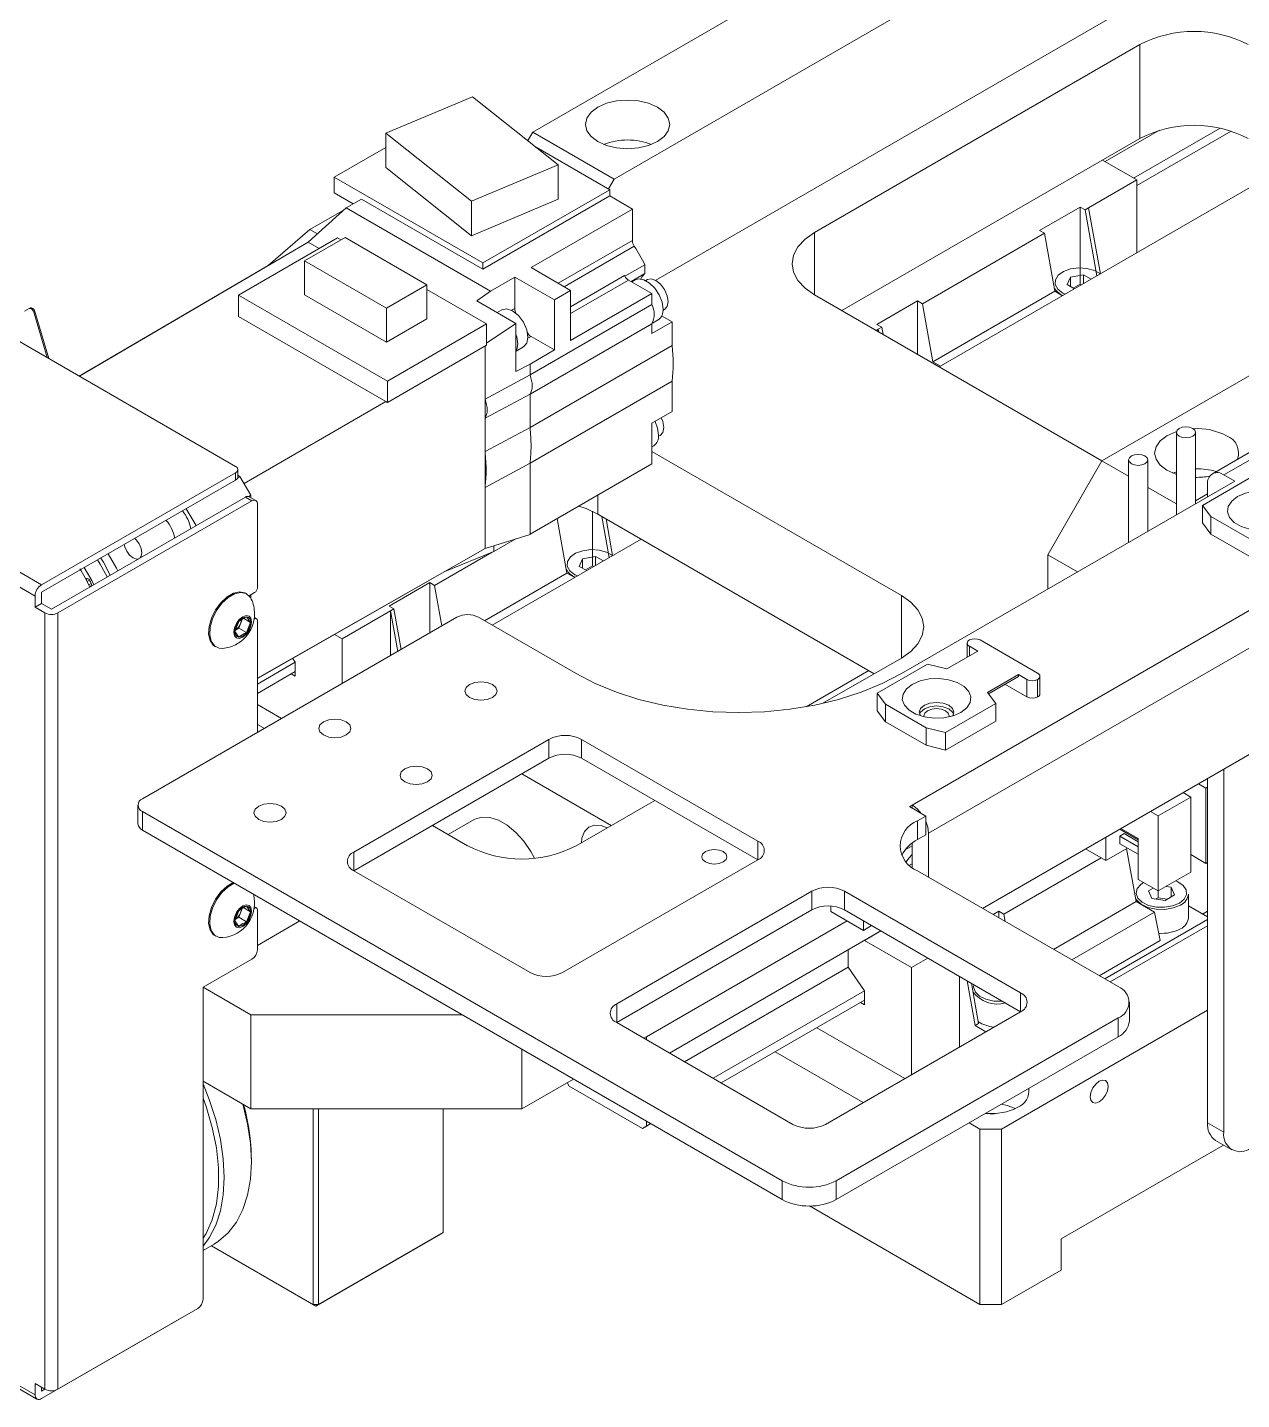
# Model space of a CAD drawing. Header units: millimetres. Extents: x 19 to 1667, y -46 to 1235.
# Drawn here: x 186.1 to 344.5, y 816.2 to 995.2 of the extents above; entities that cross this region are included whole.
import ezdxf

# ---------------------------------------------------------------- set-up
doc = ezdxf.new("R2010")
doc.units = ezdxf.units.MM
doc.header["$LTSCALE"] = 4

msp = doc.modelspace()

# ---------------------------------------------------------------- linework, layer by layer
at = {"color": 7, "linetype": 'Continuous', "lineweight": 18}
for p, q in [((252.045, 981.514), (294.472, 1006.006)), ((339.02, 1003.146), (268.086, 962.197)), ((262.652, 975.391), (305.078, 999.883)), ((288.815, 968.449), (331.241, 992.941)), ((331.241, 980.693), (331.241, 992.941)), ((232.879, 981.383), (244.205, 986.134)), ((255.373, 977.26), (244.205, 986.134)), ((244.047, 972.509), (232.879, 981.383)), ((232.879, 976.892), (232.879, 981.383)), ((251.408, 980.41), (252.045, 981.514)), ((252.045, 981.514), (262.652, 975.391)), ((292.352, 958.243), (331.241, 980.693)), ((333.808, 981.765), (326.717, 977.671)), ((341.71, 982.04), (330.429, 975.528)), ((343.168, 981.657), (330.852, 974.547)), ((343.169, 981.657), (330.852, 974.547)), ((226.165, 975.647), (232.879, 979.522)), ((262.086, 974.014), (252.474, 979.563)), ((244.047, 972.509), (255.373, 977.26)), ((255.373, 972.769), (255.373, 977.26)), ((326.362, 977.876), (330.852, 975.284)), ((245.54, 964.462), (226.165, 975.647)), ((226.165, 973.606), (226.165, 975.647)), ((232.879, 976.892), (244.047, 968.018)), ((262.652, 975.391), (261.914, 974.113)), ((330.852, 975.284), (324.559, 971.651)), ((330.852, 975.284), (330.852, 965.773)), ((228.634, 972.18), (226.165, 973.606)), ((262.086, 974.014), (245.54, 964.462)), ((262.086, 974.014), (262.086, 973.198)), ((346.798, 974.978), (305.08, 950.895)), ((227.715, 971.65), (229.695, 972.793)), ((229.695, 972.793), (245.54, 963.646)), ((244.047, 968.018), (255.373, 972.769)), ((244.047, 968.018), (244.047, 972.509)), ((245.54, 963.646), (262.086, 973.198)), ((265.056, 971.483), (262.086, 973.198)), ((323.463, 971.753), (318.16, 968.691)), ((324.1, 971.385), (323.463, 971.753)), ((323.463, 961.709), (323.463, 971.753)), ((222.766, 967.159), (227.715, 971.65)), ((222.985, 968.828), (227.44, 971.4)), ((227.715, 971.65), (246.53, 960.788)), ((265.056, 971.483), (251.833, 963.85)), ((265.056, 967.389), (265.056, 971.483)), ((324.559, 971.651), (324.1, 971.385)), ((324.1, 971.385), (325.649, 962.769)), ((324.559, 971.651), (326.109, 963.035)), ((217.539, 964.141), (222.983, 968.829)), ((222.983, 968.829), (223.975, 968.256)), ((288.815, 968.449), (288.815, 960.285)), ((318.796, 968.324), (302.886, 959.139)), ((318.16, 968.691), (318.796, 968.324)), ((320.157, 960.761), (318.796, 968.324)), ((397.27, 969.625), (340.702, 936.969)), ((398.77, 969.476), (342.202, 936.82)), ((192.923, 949.686), (222.769, 967.157)), ((213.65, 960.258), (226.59, 967.728)), ((222.294, 964.718), (227.562, 967.759)), ((222.769, 967.157), (222.766, 967.159)), ((222.766, 967.159), (222.766, 967.155)), ((222.769, 967.157), (224.185, 966.34)), ((226.59, 967.728), (227.049, 967.463)), ((238.239, 961.595), (227.562, 967.759)), ((265.056, 967.389), (255.379, 961.803)), ((265.297, 966.636), (256.152, 961.356)), ((232.971, 958.554), (222.294, 964.718)), ((222.294, 964.718), (222.294, 960.309)), ((192.886, 949.707), (217.539, 964.137)), ((217.578, 964.118), (217.539, 964.141)), ((217.539, 964.141), (217.539, 964.137)), ((217.539, 964.137), (217.574, 964.116)), ((245.54, 963.646), (245.54, 964.462)), ((251.833, 963.85), (256.995, 960.87)), ((256.995, 958.752), (264.02, 962.807)), ((264.069, 962.72), (266.683, 964.229)), ((264.867, 962.039), (266.683, 963.087)), ((266.683, 964.229), (266.683, 963.087)), ((322.186, 962.623), (323.889, 962.907)), ((324.908, 962.341), (323.889, 962.907)), ((323.889, 961.753), (323.889, 962.907)), ((326.292, 938.652), (368.718, 963.145)), ((232.971, 958.554), (238.239, 961.595)), ((238.239, 961.595), (238.239, 957.186)), ((238.239, 961.003), (246.035, 956.502)), ((249.712, 962.625), (246.53, 960.788)), ((254.874, 959.645), (249.712, 962.625)), ((249.712, 962.625), (249.712, 958.531)), ((264.552, 962.221), (256.995, 957.859)), ((267.602, 960.461), (264.552, 962.221)), ((265.42, 962.244), (264.967, 961.982)), ((266.997, 962.288), (266.788, 962.167)), ((321.76, 961.63), (322.186, 962.623)), ((321.76, 961.63), (322.736, 961.087)), ((322.186, 961.393), (322.186, 962.623)), ((323.463, 961.709), (322.558, 961.186)), ((323.638, 961.608), (323.463, 961.709)), ((233.095, 949.032), (213.65, 960.258)), ((213.65, 960.258), (213.65, 957.482)), ((222.294, 960.309), (232.971, 954.145)), ((246.53, 960.788), (244.762, 959.512)), ((244.762, 959.512), (249.858, 956.571)), ((256.995, 960.87), (254.874, 959.645)), ((254.874, 953.113), (254.874, 959.645)), ((256.995, 960.87), (256.995, 954.337)), ((256.995, 954.337), (267.602, 960.461)), ((267.602, 960.461), (267.602, 959.04)), ((326.291, 938.65), (288.815, 960.285)), ((302.25, 959.506), (296.947, 956.445)), ((301.543, 893.755), (415.741, 959.68)), ((302.886, 959.139), (302.25, 959.506)), ((302.25, 952.529), (302.25, 959.506)), ((320.157, 960.761), (304.247, 951.576)), ((321.164, 960.18), (320.157, 960.761)), ((321.175, 960.541), (321.509, 960.379)), ((185.752, 958.155), (186.377, 958.516)), ((186.377, 958.516), (186.519, 958.598)), ((187.095, 958.132), (186.954, 958.051)), ((186.954, 958.051), (188.718, 952.114)), ((187.095, 958.132), (188.918, 951.998)), ((213.65, 957.482), (232.883, 946.378)), ((232.971, 954.145), (232.971, 958.554)), ((248.029, 958.355), (247.398, 957.991)), ((249.712, 958.531), (249.293, 958.289)), ((267.602, 959.04), (251.692, 949.855)), ((270.218, 956.762), (268.864, 957.543)), ((269.037, 958.27), (269.247, 958.391)), ((302.886, 959.139), (304.247, 951.576)), ((213.296, 937.925), (181.9, 956.049)), ((232.971, 954.145), (238.239, 957.186)), ((246.035, 956.502), (233.095, 949.032)), ((249.858, 956.571), (246.035, 953.992)), ((246.035, 956.502), (246.035, 953.726)), ((249.858, 956.571), (249.858, 950.294)), ((251.692, 947.341), (267.602, 956.525)), ((270.218, 956.762), (267.602, 955.251)), ((267.602, 956.525), (267.602, 955.251)), ((267.65, 956.603), (268.42, 957.047)), ((270.218, 953.688), (270.218, 956.762)), ((297.124, 955.812), (296.843, 955.65)), ((296.947, 956.445), (297.583, 956.078)), ((297.583, 956.078), (297.124, 955.812)), ((297.124, 955.488), (297.124, 955.812)), ((297.124, 955.812), (297.189, 955.451)), ((297.755, 955.124), (297.583, 956.078)), ((417.862, 956.005), (303.664, 890.08)), ((251.404, 954.632), (251.824, 954.874)), ((251.824, 954.874), (254.874, 953.113)), ((246.035, 953.726), (233.095, 946.256)), ((245.823, 953.604), (245.823, 946.712)), ((249.879, 952.957), (250.829, 953.505)), ((270.218, 953.688), (251.692, 942.993)), ((254.874, 953.113), (251.692, 951.276)), ((249.858, 950.294), (251.692, 951.276)), ((251.692, 951.276), (251.692, 949.855)), ((304.247, 951.576), (305.254, 950.995)), ((233.095, 946.256), (233.095, 949.032)), ((251.692, 949.855), (245.823, 946.712)), ((251.692, 938.328), (270.218, 949.023)), ((270.218, 945.068), (270.218, 949.023)), ((245.823, 944.198), (251.692, 947.341)), ((245.823, 946.712), (245.823, 944.198)), ((251.692, 947.341), (251.692, 942.993)), ((232.883, 946.378), (214.39, 935.703)), ((232.883, 946.378), (233.095, 946.256)), ((270.218, 945.068), (267.602, 943.558)), ((245.823, 944.198), (245.823, 939.85)), ((267.602, 943.558), (267.602, 938.252)), ((155.172, 941.436), (187.982, 922.495)), ((251.692, 942.993), (245.823, 939.85)), ((268.452, 941.852), (268.662, 941.973)), ((336.002, 942.371), (336.002, 931.608)), ((338.502, 933.052), (338.502, 942.371)), ((187.133, 921.025), (154.323, 939.966)), ((245.823, 939.85), (245.823, 935.185)), ((267.602, 940.495), (267.835, 940.63)), ((267.602, 939.874), (300.129, 921.097)), ((310.738, 880.283), (414.326, 940.083)), ((245.823, 935.185), (251.692, 938.328)), ((251.692, 938.328), (251.692, 929.068)), ((267.602, 938.252), (251.692, 929.068)), ((319.221, 926.405), (326.292, 938.652)), ((326.292, 938.652), (329.779, 936.639)), ((329.779, 938.778), (329.779, 928.016)), ((332.279, 929.459), (332.279, 938.778)), ((187.982, 922.495), (213.296, 937.109)), ((187.982, 921.515), (213.296, 936.129)), ((213.296, 936.129), (213.296, 937.109)), ((213.579, 936.455), (213.862, 936.619)), ((213.589, 936.537), (213.589, 937.517)), ((213.862, 936.619), (213.589, 936.776)), ((213.862, 936.619), (215.276, 934.169)), ((343.616, 936.004), (300.129, 910.899)), ((339.408, 932.841), (345.985, 936.637)), ((342.202, 936.82), (343.616, 936.004)), ((215.276, 934.169), (214.993, 934.006)), ((215.276, 933.854), (215.276, 934.169)), ((245.823, 935.185), (245.823, 927.227)), ((260.531, 934.17), (260.531, 931.708)), ((332.279, 935.196), (336.002, 933.047)), ((338.502, 933.455), (340.08, 934.366)), ((340.08, 933.963), (340.08, 935.595)), ((214.569, 933.924), (189.254, 919.311)), ((190.103, 918.821), (215.417, 933.435)), ((208.134, 930.21), (206.861, 932.414)), ((215.417, 933.435), (214.569, 933.924)), ((215.917, 933.484), (215.069, 933.974)), ((216.124, 922.085), (216.124, 933.026)), ((340.505, 931.391), (339.408, 932.841)), ((339.408, 932.841), (339.408, 930.554)), ((256.517, 924.023), (255.241, 931.117)), ((259.824, 924.971), (259.824, 932.079)), ((260.531, 931.708), (296.591, 910.891)), ((261.042, 931.413), (262.01, 926.031)), ((261.608, 931.087), (262.469, 926.296)), ((339.408, 930.554), (340.505, 929.105)), ((345.808, 928.33), (340.505, 931.391)), ((340.505, 931.391), (340.505, 929.105)), ((251.692, 929.066), (245.823, 927.223)), ((251.692, 929.066), (251.692, 929.068)), ((345.808, 926.044), (340.505, 929.105)), ((245.823, 927.227), (216.124, 910.32)), ((245.823, 927.223), (245.819, 927.225)), ((245.823, 927.223), (245.823, 927.227)), ((266.188, 928.443), (246.75, 917.222)), ((249.859, 928.49), (246.96, 926.817)), ((246.96, 927.58), (246.96, 926.817)), ((246.741, 926.727), (239.247, 922.401)), ((246.96, 926.817), (240.596, 924.204)), ((258.12, 924.891), (258.546, 925.885)), ((258.546, 925.885), (260.249, 926.169)), ((258.546, 924.655), (258.546, 925.885)), ((261.268, 925.603), (260.249, 926.169)), ((260.249, 925.015), (260.249, 926.169)), ((323.105, 924.163), (319.221, 926.405)), ((319.221, 921.921), (319.221, 926.405)), ((240.592, 924.206), (216.124, 910.276)), ((240.592, 924.249), (240.592, 924.206)), ((240.592, 924.206), (240.596, 924.204)), ((240.596, 924.204), (240.596, 924.251)), ((256.517, 924.023), (245.743, 917.803)), ((257.524, 923.441), (256.517, 924.023)), ((257.536, 923.803), (257.869, 923.64)), ((258.12, 924.891), (259.097, 924.349)), ((259.824, 924.971), (258.918, 924.448)), ((259.999, 924.87), (259.824, 924.971)), ((193.989, 923.286), (193.792, 923.173)), ((194.236, 923.094), (193.929, 922.917)), ((194.457, 922.656), (194.152, 922.48)), ((194.454, 922.369), (194.261, 922.258)), ((238.61, 922.768), (233.307, 919.707)), ((239.247, 922.401), (238.61, 922.768)), ((238.61, 916.206), (238.61, 922.768)), ((239.247, 922.401), (240.196, 917.121)), ((187.133, 919.556), (187.133, 921.025)), ((187.133, 919.556), (187.982, 920.045)), ((187.982, 921.515), (187.982, 920.045)), ((187.982, 920.045), (189.254, 919.311)), ((214.73, 921.303), (214.589, 921.385)), ((215.044, 921.053), (215.771, 921.472)), ((215.276, 920.732), (215.276, 921.186)), ((300.129, 912.933), (300.129, 921.097)), ((188.406, 918.821), (187.133, 919.556)), ((188.406, 817.57), (188.406, 918.821)), ((190.103, 918.821), (190.103, 817.57)), ((242.146, 918.247), (201.134, 894.571)), ((214.219, 918.158), (215.236, 917.571)), ((215.236, 917.571), (214.726, 918.297)), ((215.771, 918.043), (215.705, 918.005)), ((215.771, 918.043), (215.715, 918.075)), ((216.021, 918.067), (215.735, 918.233)), ((233.484, 919.074), (227.191, 915.441)), ((233.307, 919.707), (233.944, 919.339)), ((233.944, 919.339), (233.484, 919.074)), ((233.484, 913.246), (233.484, 919.074)), ((233.484, 919.074), (234.434, 913.795)), ((234.893, 914.06), (233.944, 919.339)), ((257.702, 910.899), (244.974, 918.247)), ((213.195, 916.392), (213.705, 917.708)), ((213.195, 916.392), (213.705, 915.666)), ((213.271, 916.59), (213.709, 916.842)), ((213.709, 916.842), (214.151, 917.981)), ((213.709, 916.842), (214.726, 916.256)), ((215.236, 917.571), (214.726, 916.256)), ((216.124, 903.225), (216.124, 917.839)), ((210.589, 914.456), (210.73, 914.375)), ((226.2, 916.013), (227.191, 915.441)), ((227.191, 915.441), (227.191, 909.613)), ((308.71, 914.88), (308.71, 913.037)), ((310.099, 913.839), (309.003, 914.471)), ((309.003, 914.471), (309.003, 913.206)), ((310.417, 915.288), (317.912, 910.961)), ((221.074, 912.399), (220.729, 912.897)), ((300.129, 912.933), (289.904, 907.03)), ((306.068, 911.512), (310.099, 913.839)), ((221.074, 912.399), (216.124, 909.541)), ((221.074, 911.174), (216.124, 908.316)), ((221.074, 911.174), (216.124, 908.316)), ((220.544, 910.868), (221.074, 910.561)), ((221.074, 910.561), (221.074, 912.399)), ((287.733, 906.592), (295.886, 911.298)), ((296.982, 908.348), (303.558, 912.145)), ((303.558, 912.145), (306.068, 911.512)), ((315.402, 910.777), (311.372, 908.45)), ((311.501, 908.28), (315.402, 910.532)), ((313.634, 909.511), (316.498, 907.858)), ((316.498, 910.144), (315.402, 910.777)), ((315.402, 910.777), (315.402, 910.532)), ((316.498, 907.858), (316.498, 910.144)), ((317.912, 910.144), (317.912, 907.858)), ((318.205, 908.266), (318.205, 910.553)), ((298.078, 906.899), (296.982, 908.348)), ((296.982, 908.348), (296.982, 906.062)), ((311.372, 908.45), (312.468, 907.001)), ((219.271, 905.041), (216.124, 906.858)), ((296.982, 906.062), (298.078, 904.613)), ((303.381, 903.838), (298.078, 906.899)), ((298.078, 906.899), (298.078, 904.613)), ((312.468, 907.001), (305.892, 903.205)), ((312.468, 907.001), (312.468, 904.715)), ((217.037, 903.752), (216.124, 904.279)), ((303.381, 901.551), (298.078, 904.613)), ((305.892, 903.205), (303.381, 903.838)), ((303.381, 903.838), (303.381, 901.551)), ((312.468, 904.715), (305.892, 900.919)), ((254.167, 902.327), (228.711, 887.632)), ((254.167, 899.877), (254.167, 902.327)), ((281.39, 889.06), (258.409, 902.327)), ((258.409, 902.327), (258.409, 899.877)), ((305.892, 903.205), (305.892, 900.919)), ((303.381, 901.551), (305.892, 900.919)), ((254.167, 899.877), (228.711, 885.182)), ((281.39, 886.611), (258.409, 899.877)), ((342.202, 851.083), (342.202, 898.446)), ((262.296, 891.093), (250.623, 897.832)), ((340.08, 852.308), (340.08, 897.222)), ((333.646, 892.359), (337.888, 894.808)), ((336.894, 895.382), (337.888, 894.808)), ((337.888, 894.808), (337.888, 885.009)), ((339.868, 895.951), (338.874, 896.525)), ((340.08, 896.073), (339.868, 895.951)), ((339.868, 886.152), (339.868, 895.951)), ((200.548, 893.755), (200.548, 891.305)), ((267.961, 894.363), (257.702, 888.441)), ((301.189, 893.551), (301.543, 893.755)), ((303.311, 892.326), (301.189, 893.551)), ((301.543, 893.755), (301.543, 893.346)), ((201.134, 892.938), (284.572, 844.77)), ((201.134, 892.938), (201.134, 890.489)), ((244.407, 891.87), (241.013, 889.911)), ((302.25, 891.714), (303.311, 892.326)), ((302.25, 891.714), (302.25, 889.264)), ((303.311, 892.326), (303.311, 889.876)), ((332.651, 892.933), (333.646, 892.359)), ((333.646, 892.359), (333.646, 882.56)), ((201.134, 890.489), (284.572, 842.321)), ((243.56, 888.441), (238.958, 891.097)), ((302.25, 889.264), (303.311, 889.876)), ((303.664, 890.08), (303.664, 884.366)), ((326.787, 889.547), (326.787, 886.52)), ((328.62, 890.606), (331.029, 889.215)), ((331.029, 889.215), (328.62, 890.606)), ((328.625, 889.704), (329.191, 890.031)), ((328.625, 888.724), (328.625, 889.704)), ((331.029, 888.316), (328.625, 889.704)), ((331.029, 889.378), (328.761, 890.687)), ((331.029, 888.969), (329.191, 890.031)), ((331.029, 884.071), (331.029, 889.378)), ((228.711, 887.632), (228.711, 885.182)), ((281.39, 886.611), (281.39, 889.06)), ((300.625, 887.91), (301.543, 888.44)), ((301.543, 888.797), (301.543, 885.649)), ((324.17, 888.03), (324.17, 888.037)), ((326.787, 886.52), (324.17, 888.03)), ((326.787, 886.52), (329.615, 888.153)), ((331.029, 887.336), (328.625, 888.724)), ((330.763, 881.161), (329.516, 888.095)), ((255.935, 871.916), (281.39, 886.611)), ((301.211, 885.921), (301.543, 886.113)), ((326.186, 886.867), (313.493, 879.539)), ((337.888, 887.295), (339.868, 886.152)), ((340.08, 886.275), (339.868, 886.152)), ((228.711, 885.182), (251.692, 871.916)), ((328.413, 870.079), (302.25, 885.182)), ((333.646, 882.56), (331.029, 884.071)), ((333.646, 882.56), (337.888, 885.009)), ((288.461, 882.529), (263.006, 867.834)), ((288.461, 880.079), (288.461, 882.529)), ((315.685, 869.262), (292.704, 882.529)), ((292.704, 882.529), (292.704, 880.079)), ((332.985, 882.941), (332.357, 882.579)), ((332.816, 881.59), (332.357, 882.579)), ((333.611, 881.67), (333.611, 882.58)), ((335.324, 883.038), (334.652, 883.142)), ((335.324, 883.038), (335.782, 882.049)), ((335.324, 881.784), (335.324, 883.038)), ((214.219, 880.433), (215.236, 879.847)), ((215.236, 879.847), (214.726, 880.573)), ((216.021, 880.343), (215.735, 880.508)), ((290.936, 880.575), (290.936, 879.867)), ((330.763, 881.161), (319.989, 874.942)), ((333.135, 879.792), (330.763, 881.161)), ((334.529, 881.325), (332.816, 881.59)), ((333.611, 881.67), (333.335, 881.51)), ((334.805, 881.485), (333.611, 881.67)), ((334.529, 881.325), (335.782, 882.049)), ((337.57, 879.048), (337.57, 882.151)), ((337.57, 880.619), (340.08, 879.17)), ((213.195, 878.668), (213.705, 879.984)), ((213.195, 878.668), (213.705, 877.942)), ((213.271, 878.865), (213.709, 879.118)), ((213.709, 879.118), (214.151, 880.257)), ((213.709, 879.118), (214.726, 878.531)), ((215.236, 879.847), (214.726, 878.531)), ((215.771, 880.319), (215.705, 880.28)), ((215.771, 880.319), (215.715, 880.351)), ((216.124, 874.888), (216.124, 880.114)), ((216.124, 875.46), (221.646, 878.647)), ((221.646, 878.647), (216.124, 875.46)), ((288.461, 880.079), (263.006, 865.384)), ((293.058, 878.642), (266.549, 863.339)), ((293.058, 878.642), (266.895, 863.538)), ((290.936, 879.867), (295.179, 877.418)), ((315.685, 866.813), (292.704, 880.079)), ((295.179, 877.418), (295.179, 878.651)), ((312.857, 879.907), (312.123, 879.483)), ((313.493, 879.539), (312.857, 879.907)), ((312.857, 879.059), (312.857, 879.907)), ((313.493, 879.539), (313.663, 878.594)), ((333.135, 879.792), (322.361, 873.572)), ((326.655, 871.094), (340.08, 878.844)), ((333.135, 879.792), (333.893, 876.088)), ((340.08, 879.916), (339.434, 879.543)), ((297.45, 877.34), (269.873, 861.42)), ((295.179, 877.418), (296.247, 878.034)), ((297.45, 877.34), (295.32, 876.11)), ((327.362, 870.685), (340.08, 878.027)), ((210.589, 876.732), (210.73, 876.65)), ((295.32, 876.11), (301.437, 872.579)), ((333.893, 876.088), (325.948, 871.502)), ((209.053, 869.99), (215.417, 873.664)), ((293.199, 872.599), (293.199, 874.886)), ((303.566, 873.809), (301.437, 872.579)), ((293.199, 872.599), (271.854, 860.277)), ((295.32, 869.537), (293.199, 872.599)), ((301.437, 872.579), (301.437, 858.588)), ((209.053, 869.99), (209.053, 829.326)), ((215.276, 866.398), (209.053, 869.99)), ((307.73, 862.221), (307.73, 871.405)), ((308.695, 870.848), (309.746, 865.005)), ((310.206, 865.271), (309.261, 870.521)), ((295.32, 869.537), (275.566, 858.133)), ((295.32, 868.312), (276.627, 857.521)), ((295.32, 868.312), (276.627, 857.521)), ((294.79, 868.006), (295.32, 867.7)), ((295.32, 867.7), (295.32, 869.537)), ((315.685, 866.813), (315.685, 869.262)), ((329.877, 865.588), (329.877, 868.038)), ((215.276, 866.398), (242.865, 866.398)), ((215.276, 854.15), (215.276, 866.398)), ((263.006, 867.834), (263.006, 865.384)), ((290.229, 852.118), (315.685, 866.813)), ((313.21, 851.494), (340.08, 867.006)), ((263.006, 865.384), (285.987, 852.118)), ((300.588, 858.098), (289.108, 864.726)), ((291.643, 844.77), (328.413, 865.997)), ((310.206, 865.271), (309.746, 865.005)), ((309.746, 865.005), (311.15, 864.195)), ((328.413, 863.547), (328.413, 865.997)), ((266.895, 863.538), (266.895, 863.139)), ((291.643, 842.321), (328.413, 863.547)), ((250.631, 861.914), (250.631, 854.15)), ((295.168, 854.969), (283.687, 861.597)), ((215.276, 854.15), (209.053, 857.742)), ((257.356, 858.032), (250.631, 854.15)), ((256.818, 857.107), (256.552, 857.568)), ((266.364, 851.596), (256.818, 857.107)), ((250.631, 854.15), (215.276, 854.15)), ((223.408, 828.632), (223.408, 854.15)), ((224.115, 828.632), (224.115, 854.15)), ((240.378, 854.15), (240.378, 838.021)), ((267.434, 852.214), (266.364, 851.596)), ((266.895, 851.903), (266.364, 851.596)), ((266.895, 852.526), (266.895, 851.903)), ((267.434, 852.214), (266.895, 851.903)), ((308.958, 852.316), (310.382, 851.494)), ((340.08, 852.308), (342.202, 851.083)), ((310.382, 851.494), (313.21, 851.494)), ((310.382, 828.631), (310.382, 851.494)), ((313.21, 851.494), (313.21, 828.631)), ((341.116, 850.019), (343.237, 848.794)), ((342.151, 849.421), (320.988, 837.204)), ((215.347, 847.248), (215.347, 847.575)), ((284.572, 842.321), (284.572, 844.77)), ((291.643, 844.77), (291.643, 842.321)), ((288.132, 841.475), (310.382, 828.631)), ((223.761, 828.428), (240.025, 837.816)), ((240.378, 838.021), (224.115, 828.632)), ((240.378, 838.021), (240.025, 837.816)), ((154.323, 835.775), (187.133, 816.835)), ((209.053, 835.666), (210.479, 836.489)), ((210.138, 836.292), (223.408, 828.632)), ((210.138, 836.292), (223.761, 828.428)), ((320.988, 833.121), (320.988, 837.204)), ((154.572, 835.226), (187.382, 816.285)), ((313.21, 828.631), (320.988, 833.121)), ((224.115, 828.632), (223.408, 828.632)), ((223.408, 828.632), (223.761, 828.428)), ((223.761, 828.428), (224.115, 828.632)), ((313.21, 828.631), (310.382, 828.631)), ((187.982, 816.345), (206.225, 826.876)), ((190.103, 817.57), (208.346, 828.101)), ((206.247, 826.889), (206.225, 826.876)), ((206.225, 826.876), (206.225, 826.877)), ((187.133, 818.305), (188.406, 817.57)), ((187.133, 816.835), (187.133, 818.305)), ((187.982, 817.815), (187.982, 817.325)), ((188.406, 817.57), (187.982, 817.325))]:
    msp.add_line(p, q, dxfattribs=at)
at = {"color": 7, "linetype": 'Continuous', "lineweight": 18, "flags": 128}
for points in [[(268.309, 984.78), (267.17, 985.284), (265.843, 985.601), (264.42, 985.71), (262.996, 985.601), (261.67, 985.284), (260.531, 984.78), (259.657, 984.122), (259.107, 983.356), (258.92, 982.534), (259.107, 981.713), (259.657, 980.947), (260.531, 980.289), (261.67, 979.785), (262.996, 979.468), (264.42, 979.359), (265.843, 979.468), (267.17, 979.785), (268.309, 980.289), (269.183, 980.947), (269.732, 981.713), (269.92, 982.534), (269.732, 983.356), (269.183, 984.122), (268.309, 984.78)], [(288.815, 960.285), (287.571, 961.159), (286.647, 962.157), (286.078, 963.24), (285.886, 964.367), (286.078, 965.493), (286.647, 966.576), (287.571, 967.574), (288.815, 968.449)], [(266.167, 962.37), (266.312, 962.701), (266.683, 963.087)], [(326.122, 963.042), (326.111, 963.05), (325.329, 963.485), (324.344, 963.75), (323.263, 963.815), (322.205, 963.675), (321.282, 963.343), (320.596, 962.857), (320.221, 962.269), (320.197, 961.642), (320.527, 961.044), (321.175, 960.541), (321.175, 960.541)], [(269.042, 958.421), (268.914, 959.333), (268.545, 960.282), (267.981, 961.155), (267.289, 961.845), (266.552, 962.271), (265.86, 962.379), (265.42, 962.244)], [(269.713, 959.421), (269.592, 960.194), (269.247, 960.989), (268.731, 961.685), (268.122, 962.177), (267.513, 962.388), (266.997, 962.288)], [(269.247, 958.391), (269.247, 958.391), (269.592, 958.788), (269.713, 959.421)], [(186.954, 958.051), (186.911, 958.162), (186.852, 958.269), (186.779, 958.365), (186.696, 958.444), (186.61, 958.501), (186.525, 958.533), (186.446, 958.538), (186.377, 958.516)], [(186.519, 958.598), (186.587, 958.62), (186.666, 958.614), (186.751, 958.582), (186.838, 958.525), (186.92, 958.446), (186.993, 958.351), (187.053, 958.244), (187.095, 958.132)], [(251.409, 954.787), (251.258, 955.749), (250.829, 956.738), (250.187, 957.605), (249.429, 958.216), (248.671, 958.48), (248.029, 958.355)], [(250.101, 953.909), (249.975, 954.806), (249.858, 955.178)], [(249.858, 952.921), (249.975, 953.158), (250.101, 953.909)], [(250.829, 953.505), (250.829, 953.505), (251.258, 953.999), (251.409, 954.787)], [(268.456, 942.003), (268.328, 942.915), (267.998, 943.787)], [(269.128, 943.003), (269.007, 943.776), (268.822, 944.263)], [(336.368, 942.881), (336.097, 942.647), (336.002, 942.371), (336.097, 942.095), (336.368, 941.86), (336.773, 941.704), (337.252, 941.649), (337.73, 941.704), (338.136, 941.86), (338.407, 942.095), (338.502, 942.371), (338.407, 942.647), (338.136, 942.881), (337.73, 943.037), (337.252, 943.092), (336.773, 943.037), (336.368, 942.881)], [(268.662, 941.973), (268.662, 941.973), (269.007, 942.37), (269.128, 943.003)], [(336.01, 942.453), (335.916, 942.423), (334.777, 941.918), (333.903, 941.261), (333.353, 940.495), (333.166, 939.673), (333.353, 938.851), (333.903, 938.085), (334.777, 937.428), (335.916, 936.923), (336.002, 936.895)], [(331.913, 938.268), (332.184, 938.502), (332.279, 938.778), (332.184, 939.055), (331.913, 939.289), (331.508, 939.445), (331.029, 939.5), (330.551, 939.445), (330.145, 939.289), (329.874, 939.055), (329.779, 938.778), (329.874, 938.502), (330.145, 938.268), (330.551, 938.112), (331.029, 938.057), (331.508, 938.112), (331.913, 938.268)], [(336.002, 937.225), (335.916, 937.197), (335.541, 937.06)], [(343.983, 933.996), (343.219, 933.406), (342.774, 932.717), (342.683, 931.982), (342.954, 931.263), (343.565, 930.617), (344.467, 930.097), (345.586, 929.744), (346.832, 929.587), (348.104, 929.64), (349.298, 929.897), (350.319, 930.338), (351.083, 930.928), (351.529, 931.617), (351.62, 932.351), (351.349, 933.071), (350.738, 933.717), (349.836, 934.237), (348.717, 934.59), (347.471, 934.747), (346.199, 934.694), (345.004, 934.437), (343.983, 933.996)], [(260.531, 931.708), (259.015, 932.426), (258.069, 932.749)], [(198.762, 927.738), (198.828, 927.447), (199.081, 926.864), (199.459, 926.354), (199.906, 925.993), (200.352, 925.838), (200.589, 925.854)], [(200.851, 926.005), (200.984, 926.203), (201.073, 926.667), (200.984, 927.234), (200.731, 927.817), (200.352, 928.328), (200.134, 928.53)], [(262.482, 926.304), (262.472, 926.312), (261.689, 926.747), (260.704, 927.011), (259.624, 927.077), (258.565, 926.936), (257.643, 926.605), (256.957, 926.119), (256.581, 925.53), (256.557, 924.903), (256.887, 924.306), (257.536, 923.803), (257.536, 923.803)], [(196.526, 923.509), (195.617, 925.189), (195.286, 925.732)], [(196.943, 923.749), (196.04, 925.423), (195.704, 925.973)], [(196.685, 926.54), (197.758, 924.659), (197.932, 924.32)], [(194.778, 922.499), (194.517, 923.028), (193.543, 924.726)], [(214.589, 921.385), (214.513, 921.425), (213.816, 921.572), (213.01, 921.394), (212.167, 920.907), (211.362, 920.155), (210.665, 919.204), (210.139, 918.14), (209.831, 917.055), (209.768, 916.048), (209.956, 915.207), (210.378, 914.608), (210.589, 914.456)], [(215.333, 920.619), (215.18, 920.886), (214.654, 921.344), (213.958, 921.49), (213.152, 921.312), (212.309, 920.825), (211.503, 920.073), (210.806, 919.123), (210.281, 918.058), (209.973, 916.974), (209.91, 915.967), (210.097, 915.126), (210.519, 914.526), (211.137, 914.22), (211.624, 914.194)], [(300.129, 921.097), (301.372, 920.222), (302.296, 919.224), (302.865, 918.141), (303.058, 917.015), (302.865, 915.889), (302.296, 914.806), (301.372, 913.808), (300.129, 912.933)], [(214.215, 915.64), (214.66, 915.999), (215.037, 916.507), (215.289, 917.088), (215.377, 917.652), (215.289, 918.115), (215.037, 918.405), (214.66, 918.478), (214.215, 918.324), (213.771, 917.965), (213.394, 917.456), (213.142, 916.875), (213.053, 916.311), (213.142, 915.848), (213.394, 915.558), (213.771, 915.485), (214.215, 915.64)], [(300.129, 910.899), (297.62, 909.605), (294.876, 908.481), (291.932, 907.542), (288.824, 906.799), (285.591, 906.261), (282.274, 905.936), (278.916, 905.827), (275.557, 905.936), (272.24, 906.261), (269.007, 906.799), (265.899, 907.542), (262.955, 908.481), (260.211, 909.605), (257.702, 910.899)], [(246.778, 909.491), (247.233, 909.098), (247.393, 908.634), (247.233, 908.17), (246.778, 907.776), (246.096, 907.514), (245.293, 907.421), (244.489, 907.514), (243.808, 907.776), (243.352, 908.17), (243.193, 908.634), (243.352, 909.098), (243.808, 909.491), (244.489, 909.754), (245.293, 909.846), (246.096, 909.754), (246.778, 909.491)], [(301.557, 909.503), (300.793, 908.914), (300.347, 908.224), (300.256, 907.49), (300.527, 906.771), (301.138, 906.125), (302.04, 905.604), (303.159, 905.252), (304.405, 905.095), (305.677, 905.148), (306.872, 905.405), (307.893, 905.846), (308.657, 906.435), (309.103, 907.125), (309.193, 907.859), (308.922, 908.579), (308.311, 909.225), (307.41, 909.745), (306.291, 910.098), (305.045, 910.254), (303.773, 910.202), (302.578, 909.945), (301.557, 909.503)], [(303.134, 906.772), (302.646, 906.351), (302.475, 905.854), (302.623, 905.391)], [(303.134, 906.307), (302.646, 905.885), (302.511, 905.621)], [(306.361, 905.267), (306.375, 905.388), (306.249, 905.753), (305.892, 906.062), (305.356, 906.268), (304.725, 906.341), (304.093, 906.268), (303.558, 906.062), (303.201, 905.753), (303.075, 905.388), (303.088, 905.267)], [(306.827, 905.391), (306.975, 905.854), (306.804, 906.351), (306.316, 906.772), (305.586, 907.054), (304.725, 907.153), (303.864, 907.054), (303.134, 906.772)], [(306.938, 905.621), (306.804, 905.885), (306.316, 906.307), (305.586, 906.588), (304.725, 906.687), (303.864, 906.588), (303.134, 906.307)], [(227.721, 904.613), (228.176, 904.22), (228.336, 903.756), (228.176, 903.292), (227.721, 902.898), (227.04, 902.636), (226.236, 902.543), (225.432, 902.636), (224.751, 902.898), (224.296, 903.292), (224.136, 903.756), (224.296, 904.22), (224.751, 904.613), (225.432, 904.876), (226.236, 904.968), (227.04, 904.876), (227.721, 904.613)], [(238.328, 898.49), (238.783, 898.096), (238.943, 897.633), (238.783, 897.169), (238.328, 896.775), (237.646, 896.513), (236.843, 896.42), (236.039, 896.513), (235.358, 896.775), (234.903, 897.169), (234.743, 897.633), (234.903, 898.096), (235.358, 898.49), (236.039, 898.753), (236.843, 898.845), (237.646, 898.753), (238.328, 898.49)], [(219.271, 893.612), (219.726, 893.218), (219.886, 892.755), (219.726, 892.291), (219.271, 891.897), (218.59, 891.634), (217.786, 891.542), (216.982, 891.634), (216.301, 891.897), (215.846, 892.291), (215.686, 892.755), (215.846, 893.218), (216.301, 893.612), (216.982, 893.875), (217.786, 893.967), (218.59, 893.875), (219.271, 893.612)], [(244.407, 891.87), (244.509, 891.926), (245.422, 892.2), (246.463, 892.156), (247.583, 891.794), (248.73, 891.132), (249.85, 890.2), (250.89, 889.044), (251.803, 887.715), (252.288, 886.83)], [(261.762, 890.784), (260.981, 891.089), (260.098, 891.155), (259.351, 890.885), (258.796, 890.297), (258.473, 889.436), (258.403, 888.846)], [(274.567, 886.338), (274.209, 886.648), (274.084, 887.012), (274.209, 887.377), (274.567, 887.686), (275.102, 887.892), (275.734, 887.965), (276.365, 887.892), (276.9, 887.686), (277.258, 887.377), (277.384, 887.012), (277.258, 886.648), (276.9, 886.338), (276.365, 886.132), (275.734, 886.059), (275.102, 886.132), (274.567, 886.338)], [(301.543, 887.291), (301.128, 886.842), (300.774, 886.356)], [(212.973, 883.654), (212.167, 883.183), (211.362, 882.431), (210.665, 881.48), (210.139, 880.415), (209.831, 879.331), (209.768, 878.324), (209.956, 877.483), (210.378, 876.883), (210.589, 876.732)], [(213.114, 883.572), (212.309, 883.101), (211.503, 882.349), (210.806, 881.398), (210.281, 880.334), (209.973, 879.25), (209.91, 878.242), (210.097, 877.401), (210.519, 876.802), (211.137, 876.496), (211.624, 876.47)], [(331.738, 883.662), (331.384, 883.421), (330.907, 882.858), (330.773, 882.235), (330.996, 881.621), (331.552, 881.083), (332.381, 880.677), (333.393, 880.449), (334.478, 880.424), (335.519, 880.602), (336.403, 880.967), (336.403, 880.967)], [(336.403, 880.967), (337.035, 881.477), (337.344, 882.078), (337.3, 882.705), (336.905, 883.289), (336.203, 883.768), (335.939, 883.884)], [(214.215, 877.916), (214.66, 878.274), (215.037, 878.783), (215.289, 879.364), (215.377, 879.928), (215.289, 880.391), (215.037, 880.681), (214.66, 880.754), (214.215, 880.599), (213.771, 880.24), (213.394, 879.732), (213.142, 879.151), (213.053, 878.587), (213.142, 878.124), (213.394, 877.834), (213.771, 877.761), (214.215, 877.916)], [(336.545, 880.722), (335.607, 880.335), (334.503, 880.146), (333.352, 880.173), (332.278, 880.415), (331.399, 880.845), (330.809, 881.416), (330.673, 881.664)], [(309.589, 870.332), (309.559, 869.989), (309.782, 869.375), (310.338, 868.837), (311.167, 868.431), (312.179, 868.203), (313.265, 868.177), (313.315, 868.181)], [(209.053, 857.386), (209.862, 855.35), (210.705, 852.73), (211.316, 850.14), (211.687, 847.62), (211.811, 845.207), (211.687, 842.938), (211.316, 840.846), (210.705, 838.962), (209.862, 837.315), (209.053, 836.213)], [(325.938, 855.045), (326.385, 855.405), (326.763, 855.916), (327.016, 856.499), (327.105, 857.066), (327.016, 857.53), (326.763, 857.821), (326.385, 857.894), (325.938, 857.739), (325.492, 857.379), (325.113, 856.868), (324.86, 856.285), (324.771, 855.718), (324.86, 855.254), (325.113, 854.963), (325.492, 854.89), (325.938, 855.045)], [(209.053, 855.52), (209.438, 854.45), (210.246, 851.72), (210.794, 849.039), (211.069, 846.452), (211.069, 844.003), (210.794, 841.734), (210.246, 839.685), (209.438, 837.888), (209.053, 837.262)], [(214.248, 854.743), (214.852, 852.181), (215.222, 849.661), (215.347, 847.248), (215.222, 844.979), (214.852, 842.887), (214.241, 841.003), (213.397, 839.356), (212.335, 837.97), (211.07, 836.866), (210.479, 836.489)], [(315.023, 854.188), (313.943, 854.59), (313.185, 854.756)], [(312.423, 853.529), (312.176, 853.555), (311.169, 853.529)]]:
    msp.add_lwpolyline(points, dxfattribs=at)
at = {"color": 7, "linetype": 'Continuous', "lineweight": 18}
for centre, radius, start, end in [((338.312, 979.294), 15.37, 62.60967, 117.39033), ((338.312, 967.046), 15.37, 62.60967, 117.39033), ((264.42, 971.802), 8.7, 68.9509, 111.0491), ((266.526, 967.444), 1.471, 182.15353, 213.35123), ((235.643, 947.969), 35.04, 27.64688, 32.18905), ((265.55, 963.615), 1.731, 207.81119, 211.12275), ((265.304, 963.433), 1.427, 209.99933, 238.15082), ((322.164, 962.381), 2.376, 208.04344, 246.28803), ((251.147, 958.581), 1.436, 181.98406, 208.85379), ((264.996, 957.783), 2.894, 334.24464, 25.75536), ((267.626, 958.234), 1.428, 303.79357, 7.51861), ((252.554, 956.062), 1.395, 210.70964, 238.42029), ((251.077, 951.356), 19.283, 353.05228, 6.94774), ((267.04, 941.816), 1.428, 303.79357, 7.51861), ((338.734, 934.583), 8.271, 62.48274, 93.65972), ((341.697, 939.655), 2.42, 340.91632, 69.23692), ((213.141, 937.517), 0.437, 290.78342, 69.21658), ((213.088, 936.587), 0.503, 294.37466, 354.3052), ((338.682, 928.575), 9.047, 73.77229, 91.13983), ((338.674, 945.773), 9.275, 268.93674, 280.4872), ((341.373, 935.805), 1.31, 50.79671, 189.21404), ((214.862, 933.515), 0.503, 65.69288, 125.61758), ((215.693, 933.096), 0.437, 350.78596, 129.20329), ((200.493, 927.688), 4.92, 10.57485, 40.65317), ((202.638, 928.923), 4.895, 10.49691, 40.7311), ((175.059, 912.995), 21.32, 25.54801, 32.91801), ((258.524, 925.643), 2.376, 208.04344, 246.28803), ((188.975, 920.942), 1.844, 122.60548, 177.39452), ((193.933, 924.245), 0.961, 257.05596, 273.36507), ((193.947, 922.979), 0.31, 21.79062, 82.25931), ((176.656, 913.909), 19.834, 26.16716, 27.58482), ((194.903, 921.81), 0.717, 128.7925, 143.14343), ((194.256, 922.515), 0.246, 323.57948, 34.99819), ((215.357, 922.119), 0.768, 302.60548, 357.39452), ((211.234, 918.703), 4.525, 0, 25.05579), ((189.254, 920.458), 1.844, 242.60967, 297.39033), ((211.234, 918.703), 4.525, 274.94958, 0), ((214.804, 916.982), 1.317, 93.42954, 146.56509), ((214.609, 917.673), 0.635, 350.74812, 79.45322), ((215.909, 917.873), 0.218, 350.78596, 129.20329), ((243.56, 915.517), 3.074, 62.60967, 117.39033), ((213.821, 916.29), 0.635, 170.74812, 259.45322), ((215.408, 916.29), 2.215, 140.22793, 177.36071), ((212.152, 918.179), 1.93, 302.85448, 352.6653), ((213.626, 916.981), 1.317, 273.42954, 326.56509), ((213.023, 917.673), 2.215, 320.22793, 357.36071), ((309.158, 914.88), 0.437, 110.78342, 249.21658), ((309.71, 913.923), 1.537, 62.60967, 117.39033), ((317.758, 910.553), 0.437, 290.78342, 69.21658), ((317.205, 911.509), 1.537, 242.60967, 297.39033), ((317.205, 909.223), 1.537, 242.60967, 297.39033), ((317.705, 908.316), 0.503, 294.37466, 354.3052), ((256.288, 898.233), 4.611, 62.60967, 117.39033), ((256.288, 895.783), 4.611, 62.60967, 117.39033), ((201.444, 893.755), 0.873, 110.78342, 249.21658), ((299.453, 890.32), 4.02, 35.75748, 58.67826), ((201.549, 891.405), 1.006, 185.6948, 245.62534), ((303.489, 888.448), 3.493, 110.78342, 249.21658), ((299.644, 889.987), 4.021, 1.32398, 24.24407), ((229.176, 886.407), 1.31, 110.78342, 249.21658), ((250.631, 902.088), 15.37, 242.60967, 297.39033), ((280.926, 887.836), 1.31, 290.78342, 69.21658), ((304.473, 884.967), 4.838, 117.35529, 152.20133), ((290.583, 878.435), 4.611, 62.60967, 117.39033), ((211.234, 880.979), 4.525, 274.94958, 14.76189), ((214.804, 879.258), 1.317, 93.42954, 146.56509), ((214.609, 879.949), 0.635, 350.74812, 79.45322), ((290.583, 875.985), 4.611, 62.60967, 117.39033), ((335.891, 882.273), 1.683, 292.84859, 355.83127), ((213.821, 878.566), 0.635, 170.74812, 259.45322), ((215.408, 878.566), 2.215, 140.22793, 177.36071), ((212.152, 880.455), 1.93, 302.85448, 352.6653), ((213.023, 879.949), 2.215, 320.22793, 357.36071), ((215.909, 880.149), 0.218, 350.78596, 129.20329), ((335.891, 879.17), 1.683, 292.84859, 355.83127), ((213.626, 879.257), 1.317, 273.42954, 326.56509), ((334.11, 882.287), 5.265, 265.51273, 297.53923), ((214.589, 874.958), 1.537, 302.60548, 357.39452), ((253.813, 876.01), 4.611, 242.60967, 297.39033), ((327.638, 868.038), 2.183, 290.78342, 69.21658), ((312.679, 871.835), 4.025, 216.89598, 285.00665), ((315.22, 868.038), 1.31, 290.78342, 69.21658), ((263.47, 866.609), 1.31, 110.78342, 249.21658), ((312.576, 869.251), 4.45, 237.15156, 265.44843), ((327.375, 865.838), 2.515, 294.37466, 354.3052), ((314.518, 856.453), 2.254, 291.15745, 9.11936), ((187.618, 847.266), 27.731, 0.63877, 15.53476), ((311.837, 861.09), 7.591, 264.94782, 297.40849), ((288.108, 856.212), 4.611, 242.60967, 297.39033), ((342.53, 852.038), 2.465, 173.70115, 234.98667), ((344.357, 850.734), 2.184, 170.78596, 309.20329), ((288.108, 851.594), 7.685, 242.60967, 297.39033), ((288.108, 849.144), 7.685, 242.60967, 297.39033), ((207.518, 829.396), 1.537, 302.60548, 357.39452), ((187.65, 816.751), 0.524, 170.78596, 309.20329), ((189.254, 819.207), 1.844, 242.60967, 297.39033)]:
    msp.add_arc(centre, radius, start, end, dxfattribs=at)
for points in [[(251.692, 947.341), (251.772, 947.494), (251.932, 947.799), (251.996, 948.422), (251.932, 949.119), (251.772, 949.61), (251.692, 949.855)], [(251.692, 942.993), (251.763, 942.175), (251.904, 940.539), (251.763, 939.065), (251.692, 938.328)], [(245.823, 935.185), (245.895, 935.921), (246.038, 937.393), (245.895, 939.031), (245.823, 939.85)]]:
    msp.add_open_spline(points, degree=3, dxfattribs=at)
for points, knots in [([(245.823, 944.198), (245.905, 944.356), (246.065, 944.662), (246.125, 945.28), (246.065, 945.968), (245.905, 946.459), (245.823, 946.712)], [0, 0, 0, 0, 0.2581544, 0.5, 0.7418456, 1, 1, 1, 1]), ([(214.726, 918.297), (214.72, 918.295), (214.374, 918.156), (214.014, 917.961), (213.74, 917.737), (213.705, 917.708)], [0, 0, 0, 0, 0.0134031, 0.872814, 1, 1, 1, 1]), ([(214.726, 916.256), (214.72, 916.253), (214.374, 916.115), (214.014, 915.92), (213.74, 915.695), (213.705, 915.666)], [0, 0, 0, 0, 0.0134031, 0.872814, 1, 1, 1, 1]), ([(214.726, 880.573), (214.72, 880.571), (214.374, 880.432), (214.014, 880.237), (213.74, 880.012), (213.705, 879.984)], [0, 0, 0, 0, 0.0134031, 0.872814, 1, 1, 1, 1]), ([(214.726, 878.531), (214.72, 878.529), (214.374, 878.391), (214.014, 878.195), (213.74, 877.971), (213.705, 877.942)], [0, 0, 0, 0, 0.0134031, 0.872814, 1, 1, 1, 1])]:
    msp.add_open_spline(points, degree=3, knots=knots, dxfattribs=at)

doc.saveas('drawing.dxf')
